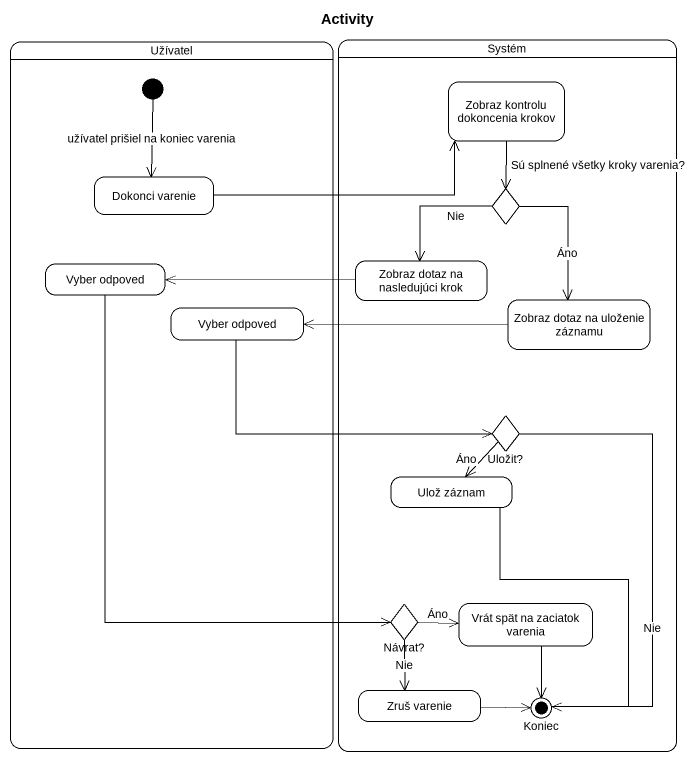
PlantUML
@startuml
title Activity
hide empty description
state Užívatel {
  state "Dokonci varenie" as Dokonci_varenie
  state "Vyber odpoved" as Vyber_odpoved
  state "Vyber odpoved" as Vyber_odpoved_2
  [*] --> Dokonci_varenie : užívatel prišiel na koniec varenia
}
state Systém {
  state "Zobraz kontrolu dokoncenia krokov" as Zobraz_kontrolu_dokoncenia
  state choice1 <<choice>>
  state "Zobraz dotaz na nasledujúci krok" as Zobraz_dotaz_na_nasledujúci
  state "Zobraz dotaz na uloženie záznamu" as Zobraz_dotaz_na_uloženie
  state "Uložit?" as Uložit <<choice>>
  state "Ulož záznam" as Ulož_záznam
  state "Návrat?" as Návrat <<choice>>
  state "Vrát spät na zaciatok varenia" as Vrát_spät_na_zaciatok
  state "Zruš varenie" as Zruš_varenie
  state Koniec <<end>>
}
Zobraz_kontrolu_dokoncenia --> choice1 : Sú splnené všetky kroky varenia?
Dokonci_varenie -right-> Zobraz_kontrolu_dokoncenia
choice1 --> Zobraz_dotaz_na_nasledujúci : Nie
choice1 --> Zobraz_dotaz_na_uloženie : Áno
Vyber_odpoved --> Návrat
Zobraz_dotaz_na_nasledujúci -left-> Vyber_odpoved
Vyber_odpoved_2 -right-> Uložit
Zobraz_dotaz_na_uloženie -left-> Vyber_odpoved_2
Uložit --> Ulož_záznam : Áno
Uložit --> Koniec : Nie
Ulož_záznam --> Koniec
Návrat -right-> Vrát_spät_na_zaciatok : Áno
Návrat --> Zruš_varenie : Nie
Vrát_spät_na_zaciatok --> Koniec
Zruš_varenie -right-> Koniec
@enduml
